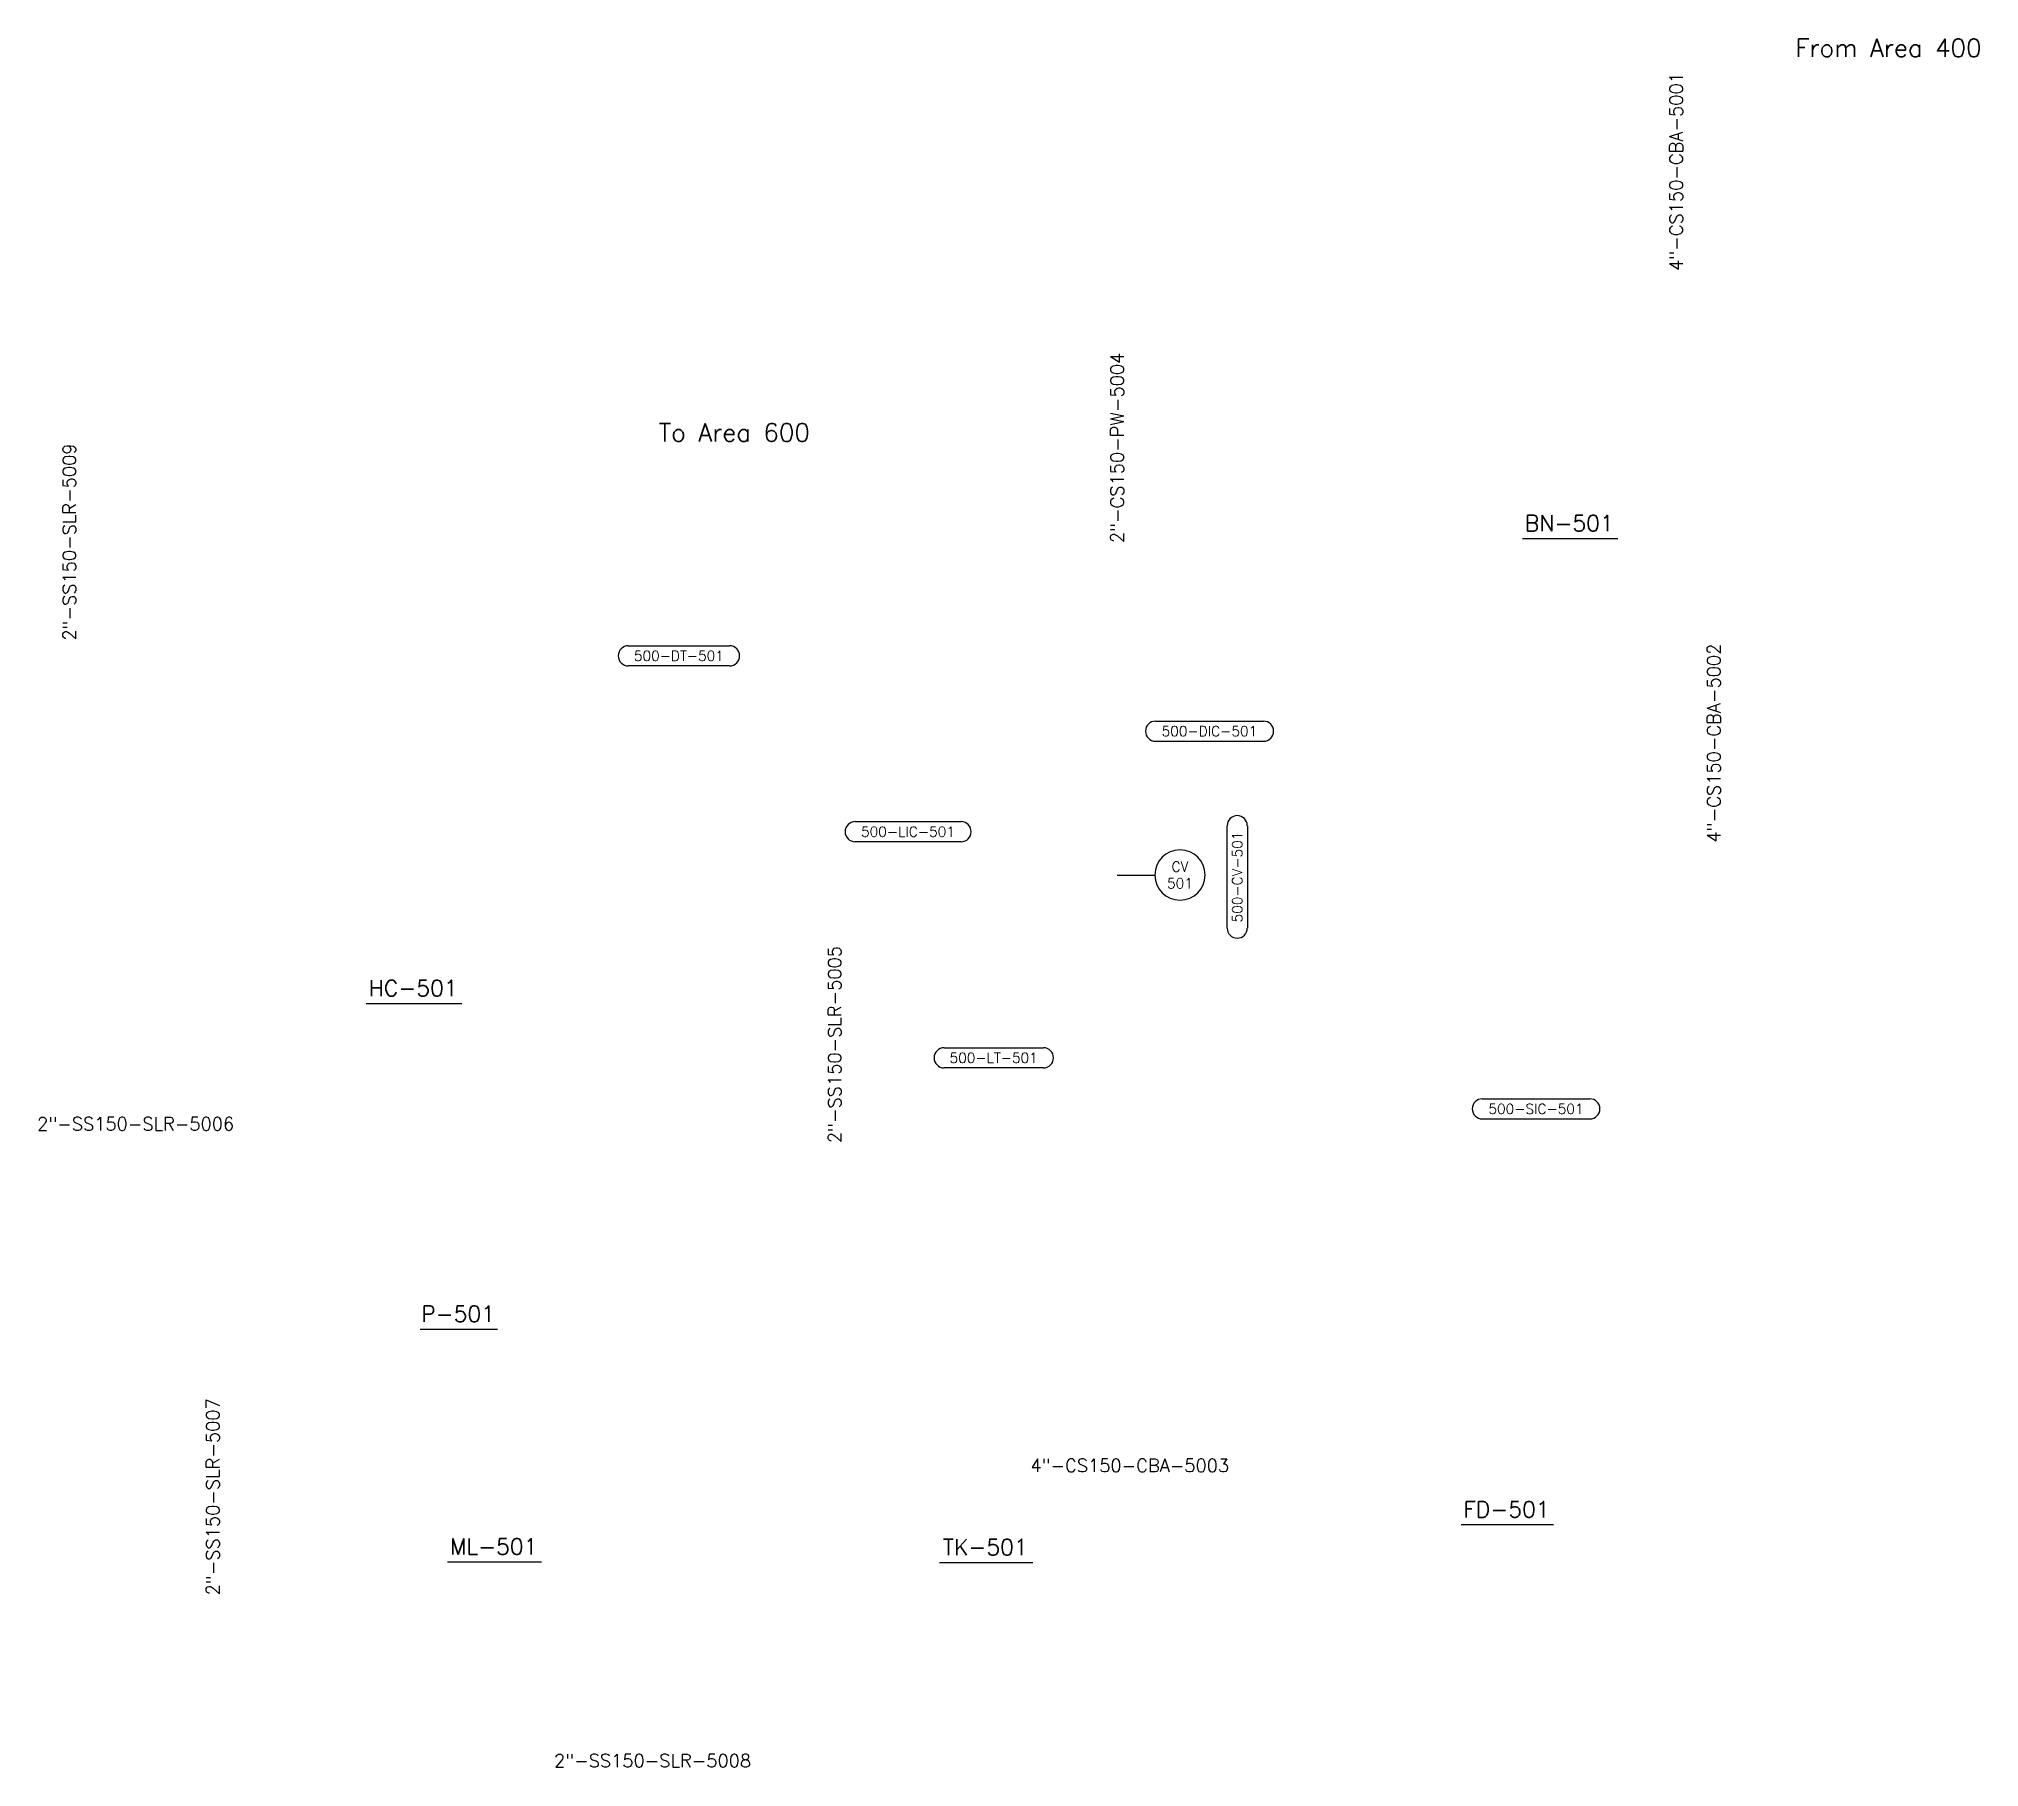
# Model space of a CAD drawing. Header units: inches. Extents: x 0.5 to 19.8, y 2.4 to 19.6.
import ezdxf
from ezdxf.enums import TextEntityAlignment as Align

# ---------------------------------------------------------------- set-up
doc = ezdxf.new("R2010")
doc.units = ezdxf.units.IN
doc.header["$MEASUREMENT"] = 0
doc.layers.add('Instrument', color=40, linetype='Continuous')
doc.layers.add('Text', color=7, linetype='Continuous')
doc.styles.get("Standard").update_dxf_attribs({"font": 'romans.shx', "height": 0.1})
doc.dimstyles.get("Standard").update_dxf_attribs({"dimtxt": 0.18, "dimasz": 0.18, "dimexe": 0.18, "dimexo": 0.0625, "dimgap": 0.09, "dimtad": 0, "dimtih": 1, "dimtoh": 1, "dimdec": 4, "dimzin": 0, "dimdsep": 46, "dimtxsty": 'Standard', "dimcen": 0.09, "dimadec": 0, "dimazin": 0, "dimtfac": 1, "dimtdec": 4, "dimtofl": 0, "dimtmove": 0, "dimatfit": 3, "dimfxl": 1, "dimtolj": 1, "dimtzin": 0, "dimarcsym": 0})

# ---------------------------------------------------------------- blocks, each defined once
blk = doc.blocks.new('*U115')
at = {"color": 0, "linetype": 'ByBlock', "lineweight": -3}
blk.add_line((-0.455, -0.152), (0.471, -0.152), dxfattribs=at)
at = {"color": 0, "linetype": 'ByBlock', "lineweight": -2}
blk.add_attdef('#(Equipment.Tag)', text='', height=0.16, dxfattribs=at).set_placement((0, 0), align=Align.MIDDLE)
blk = doc.blocks.new('*U116')
at = {"color": 0, "linetype": 'ByBlock', "lineweight": -3}
blk.add_line((-0.467, -0.152), (0.483, -0.152), dxfattribs=at)
at = {"color": 0, "linetype": 'ByBlock', "lineweight": -2}
blk.add_attdef('#(Equipment.Tag)', text='', height=0.16, dxfattribs=at).set_placement((0, 0), align=Align.MIDDLE)
blk = doc.blocks.new('*U117')
at = {"color": 0, "linetype": 'ByBlock', "lineweight": -3}
blk.add_line((-0.45, -0.152), (0.467, -0.152), dxfattribs=at)
at = {"color": 0, "linetype": 'ByBlock', "lineweight": -2}
blk.add_attdef('#(Equipment.Tag)', text='', height=0.16, dxfattribs=at).set_placement((0, 0), align=Align.MIDDLE)
blk = doc.blocks.new('*U119')
at = {"color": 0, "linetype": 'ByBlock', "lineweight": -3}
blk.add_line((-0.459, -0.152), (0.475, -0.152), dxfattribs=at)
at = {"color": 0, "linetype": 'ByBlock', "lineweight": -2}
blk.add_attdef('#(Equipment.Tag)', text='', height=0.16, dxfattribs=at).set_placement((0, 0), align=Align.MIDDLE)
blk = doc.blocks.new('*U120')
at = {"color": 0, "linetype": 'ByBlock', "lineweight": -3}
blk.add_line((-0.377, -0.152), (0.393, -0.152), dxfattribs=at)
at = {"color": 0, "linetype": 'ByBlock', "lineweight": -2}
blk.add_attdef('#(Equipment.Tag)', text='', height=0.16, dxfattribs=at).set_placement((0, 0), align=Align.MIDDLE)
blk = doc.blocks.new('Pipeline Tag_block')
at = {"color": 0, "linetype": 'ByBlock', "lineweight": -2}
blk.add_attdef('#(TargetObject.Tag)', text='', height=0.1, dxfattribs=at).set_placement((0, 0), align=Align.MIDDLE_CENTER)
blk = doc.blocks.new('*U121')
at = {"color": 0, "linetype": 'ByBlock', "lineweight": -2}
for p, q in [((-0.523, 0.093), (-0.021, 0.093)), ((-0.021, 0.093), (0.485, 0.093)), ((0.485, -0.108), (-0.523, -0.108))]:
    blk.add_line(p, q, dxfattribs=at)
for centre, start, end in [((-0.523, -0.007), 90, 270), ((0.485, -0.007), 270, 90)]:
    blk.add_arc(centre, 0.1, start, end, dxfattribs=at)
blk.add_attdef('#(TargetObject.Tag)', text='', height=0.1, dxfattribs=at).set_placement((-0.02, -0.057), align=Align.CENTER)
blk = doc.blocks.new('*U122')
at = {"color": 0, "linetype": 'ByBlock', "lineweight": -2}
for p, q in [((-0.556, 0.093), (-0.021, 0.093)), ((-0.021, 0.093), (0.519, 0.093)), ((0.519, -0.108), (-0.556, -0.108))]:
    blk.add_line(p, q, dxfattribs=at)
for centre, start, end in [((-0.556, -0.007), 90, 270), ((0.519, -0.007), 270, 90)]:
    blk.add_arc(centre, 0.1, start, end, dxfattribs=at)
blk.add_attdef('#(TargetObject.Tag)', text='', height=0.1, dxfattribs=at).set_placement((-0.02, -0.057), align=Align.CENTER)
blk = doc.blocks.new('*U123')
at = {"color": 0, "linetype": 'ByBlock', "lineweight": -2}
for p, q in [((-0.554, 0.093), (-0.021, 0.093)), ((-0.021, 0.093), (0.516, 0.093)), ((0.516, -0.108), (-0.554, -0.108))]:
    blk.add_line(p, q, dxfattribs=at)
for centre, start, end in [((-0.554, -0.007), 90, 270), ((0.516, -0.007), 270, 90)]:
    blk.add_arc(centre, 0.1, start, end, dxfattribs=at)
blk.add_attdef('#(TargetObject.Tag)', text='', height=0.1, dxfattribs=at).set_placement((-0.02, -0.057), align=Align.CENTER)
blk = doc.blocks.new('*U100')
at = {"color": 0, "linetype": 'ByBlock', "lineweight": -2}
for start, end in [(0, 180), (180, 0)]:
    blk.add_arc((0, 0), 0.25, start, end, dxfattribs=at)
blk.add_wipeout([(-0.102, 0.149), (0.107, 0.151), (0.107, 0.024), (-0.102, 0.024)], dxfattribs=at)
blk.add_wipeout([(-0.177, -0.024), (0.181, -0.024), (0.181, -0.155), (-0.177, -0.155)], dxfattribs=at)
for tag, p in [('#(TargetObject.Type)', (0, 0.083)), ('#(TargetObject.LoopNumber)', (0, -0.083))]:
    blk.add_attdef(tag, text='', height=0.1, dxfattribs=at).set_placement(p, align=Align.MIDDLE_CENTER)
blk = doc.blocks.new('*U125')
at = {"color": 0, "linetype": 'ByBlock', "lineweight": -2}
for p, q in [((-0.528, 0.093), (-0.021, 0.093)), ((-0.021, 0.093), (0.491, 0.093)), ((0.491, -0.108), (-0.528, -0.108))]:
    blk.add_line(p, q, dxfattribs=at)
for centre, start, end in [((-0.528, -0.007), 90, 270), ((0.491, -0.007), 270, 90)]:
    blk.add_arc(centre, 0.1, start, end, dxfattribs=at)
blk.add_attdef('#(TargetObject.Tag)', text='', height=0.1, dxfattribs=at).set_placement((-0.02, -0.057), align=Align.CENTER)
blk = doc.blocks.new('*U126')
at = {"color": 0, "linetype": 'ByBlock', "lineweight": -2}
for p, q in [((-0.513, 0.093), (-0.021, 0.093)), ((-0.021, 0.093), (0.475, 0.093)), ((0.475, -0.108), (-0.513, -0.108))]:
    blk.add_line(p, q, dxfattribs=at)
for centre, start, end in [((-0.513, -0.007), 90, 270), ((0.475, -0.007), 270, 90)]:
    blk.add_arc(centre, 0.1, start, end, dxfattribs=at)
blk.add_attdef('#(TargetObject.Tag)', text='', height=0.1, dxfattribs=at).set_placement((-0.02, -0.057), align=Align.CENTER)
blk = doc.blocks.new('*U127')
at = {"color": 0, "linetype": 'ByBlock', "lineweight": -2}
for p, q in [((-0.546, 0.093), (-0.021, 0.093)), ((-0.021, 0.093), (0.509, 0.093)), ((0.509, -0.108), (-0.546, -0.108))]:
    blk.add_line(p, q, dxfattribs=at)
for centre, start, end in [((-0.546, -0.007), 90, 270), ((0.509, -0.007), 270, 90)]:
    blk.add_arc(centre, 0.1, start, end, dxfattribs=at)
blk.add_attdef('#(TargetObject.Tag)', text='', height=0.1, dxfattribs=at).set_placement((-0.02, -0.057), align=Align.CENTER)

msp = doc.modelspace()

# ---------------------------------------------------------------- block references
at = {"layer": 'Instrument', "linetype": 'ByBlock'}
msp.add_blockref('*U100', (11.807, 11.299), dxfattribs=at).add_auto_attribs({'#(TargetObject.Type)': 'CV', '#(TargetObject.LoopNumber)': '501'})
at = {"layer": 'Text', "xscale": 1.3, "yscale": 1.3, "zscale": 1.3, "rotation": 90}
for p, values in [((16.745, 18.299), {'#(TargetObject.Tag)': '4"-CS150-CBA-5001'}), ((11.182, 15.549), {'#(TargetObject.Tag)': '2"-CS150-PW-5004'}), ((0.754, 14.612), {'#(TargetObject.Tag)': '2"-SS150-SLR-5009'}), ((17.12, 12.612), {'#(TargetObject.Tag)': '4"-CS150-CBA-5002'}), ((8.37, 9.612), {'#(TargetObject.Tag)': '2"-SS150-SLR-5005'}), ((2.182, 5.112), {'#(TargetObject.Tag)': '2"-SS150-SLR-5007'})]:
    msp.add_blockref('Pipeline Tag_block', p, dxfattribs=at).add_auto_attribs(values)
at = {"layer": 'Text'}
for name, p, values in [('*U116', (15.682, 14.799), {'#(Equipment.Tag)': 'BN-501'}), ('*U121', (6.84, 13.487), {'#(TargetObject.Tag)': '500-DT-501'}), ('*U122', (12.12, 12.737), {'#(TargetObject.Tag)': '500-DIC-501'}), ('*U127', (9.12, 11.737), {'#(TargetObject.Tag)': '500-LIC-501'}), ('*U116', (4.176, 10.174), {'#(Equipment.Tag)': 'HC-501'}), ('*U126', (9.973, 9.487), {'#(TargetObject.Tag)': '500-LT-501'}), ('*U123', (15.37, 8.979), {'#(TargetObject.Tag)': '500-SIC-501'}), ('*U120', (4.623, 6.932), {'#(Equipment.Tag)': 'P-501'}), ('*U117', (15.057, 4.987), {'#(Equipment.Tag)': 'FD-501'}), ('*U119', (4.977, 4.617), {'#(Equipment.Tag)': 'ML-501'}), ('*U115', (9.87, 4.612), {'#(Equipment.Tag)': 'TK-501'})]:
    msp.add_blockref(name, p, dxfattribs=at).add_auto_attribs(values)
at = {"layer": 'Text', "rotation": 90}
msp.add_blockref('*U125', (12.37, 11.299), dxfattribs=at).add_auto_attribs({'#(TargetObject.Tag)': '500-CV-501'})
at = {"layer": 'Text', "xscale": 1.3, "yscale": 1.3, "zscale": 1.3}
for p, values in [((1.414, 8.823), {'#(TargetObject.Tag)': '2"-SS150-SLR-5006'}), ((11.307, 5.424), {'#(TargetObject.Tag)': '4"-CS150-CBA-5003'}), ((6.558, 2.487), {'#(TargetObject.Tag)': '2"-SS150-SLR-5008'})]:
    msp.add_blockref('Pipeline Tag_block', p, dxfattribs=at).add_auto_attribs(values)

# ---------------------------------------------------------------- texts
at = {"char_height": 0.18, "attachment_point": 1}
for s, insert in [('From Area 400', (17.933, 19.619)), ('To Area 600', (6.62, 15.792))]:
    msp.add_mtext_dynamic_manual_height_columns(s, width=3, gutter_width=0.5, heights=[0], dxfattribs=dict(at, insert=insert))

# ---------------------------------------------------------------- next in the draw order: leaders
at = {"layer": 'Instrument', "linetype": 'ByBlock', "has_arrowhead": 0}
msp.add_leader([(11.182, 11.299), (11.557, 11.299)], dimstyle='Standard', dxfattribs=at)

doc.saveas('drawing.dxf')
